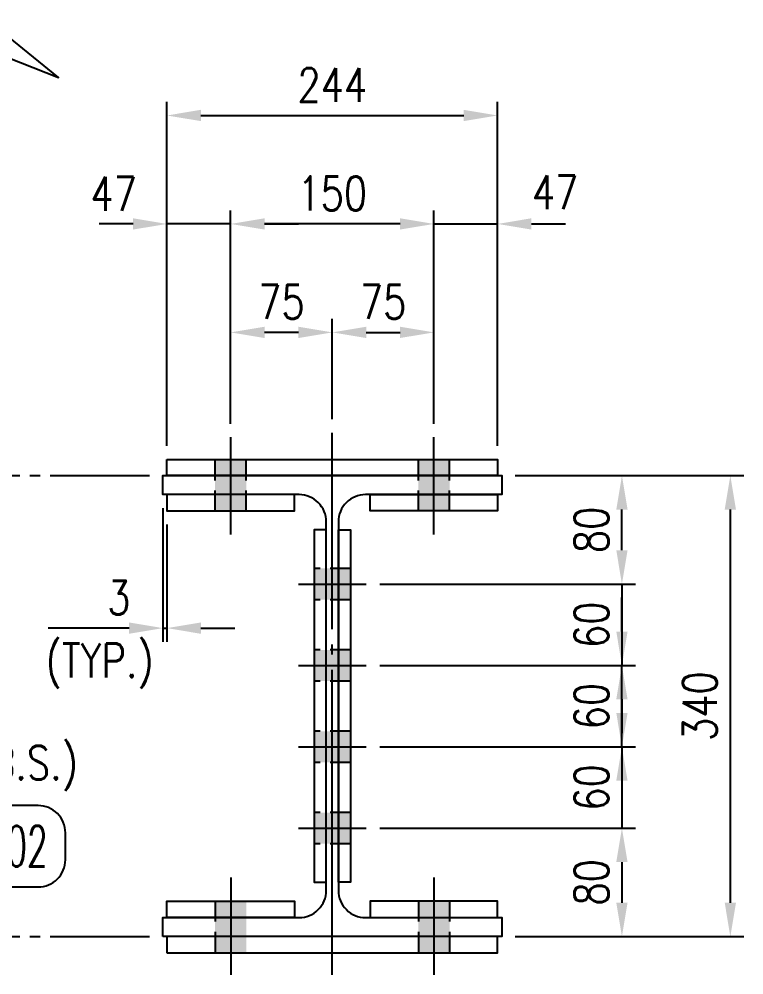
# Model space of a CAD drawing. Header units: millimetres. Extents: x 0 to 232280, y -26939 to 23794.
# Drawn here: x 80253 to 82392, y -9864 to -7044 of the extents above; entities that cross this region are included whole.
import ezdxf
from ezdxf.enums import TextEntityAlignment as Align

# ---------------------------------------------------------------- set-up
doc = ezdxf.new("R2010")
doc.units = ezdxf.units.MM
doc.header["$LTSCALE"] = 30
for name, pattern in [('JNK-CENTER', [34, 30, -1.5, 1, -1.5]), ('JNK-HIDDEN', [3, 2, -1]), ('JNK-PHANTOM', [15, 10, -1, 1, -1, 1, -1])]:
    doc.linetypes.add(name, pattern=pattern)
for name, color, linetype in [('CEN-R', 1, 'JNK-CENTER'), ('CON-C', 4, 'Continuous'), ('CON-G', 3, 'Continuous'), ('CON-W', 7, 'Continuous'), ('CON-Y', 2, 'Continuous'), ('Dim-W', 7, 'Continuous'), ('HID-Y', 2, 'JNK-HIDDEN'), ('PHA-M', 6, 'JNK-PHANTOM'), ('STL-OBJT', 7, 'Continuous')]:
    doc.layers.add(name, color=color, linetype=linetype)
doc.styles.add('SIMPLEX', font='simplex.shx', dxfattribs={"width": 0.8})
doc.dimstyles.new('DIM40x4', dxfattribs={"dimscale": 40, "dimtxt": 2.5, "dimasz": 2.5, "dimexe": 1, "dimexo": 1, "dimgap": 1, "dimtad": 1, "dimdec": 1, "dimlfac": 0.25, "dimdsep": 46, "dimtxsty": 'SIMPLEX', "dimcen": 2.5, "dimclrd": 7, "dimclre": 7, "dimclrt": 2, "dimadec": 1, "dimazin": 2, "dimtfac": 1, "dimtdec": 1, "dimtmove": 2, "dimatfit": 3, "dimfxl": 1, "dimtfill": 1, "dimtolj": 1, "dimtzin": 0, "dimarcsym": 1})

# ---------------------------------------------------------------- blocks, each defined once
blk = doc.blocks.new('DUCT-TAG')
at = {"layer": 'CON-G'}
blk.add_lwpolyline([(-9.49, -1), (-9.49, 1, -0.414214), (-7.49, 3), (7.49, 3, -0.414214), (9.49, 1), (9.49, -1, -0.414214), (7.49, -3), (-7.49, -3, -0.414214)], format="xyb", close=True, dxfattribs=at)
at = {"layer": 'CON-G', "style": 'SIMPLEX', "width": 1.246304}
blk.add_attdef('NAME', text='', height=3, dxfattribs=at).set_placement((-8.19, -1.5), (8.19, -1.5), align=Align.FIT)
at = {"layer": 'CON-Y', "style": 'SIMPLEX'}
blk.add_attdef('ELEVATION', text='', height=2, dxfattribs=at).set_placement((0, -6.02), align=Align.CENTER)
blk = doc.blocks.new('*D3018')
at = {"layer": 'DEFPOINTS', "color": 0, "transparency": 16777216}
for p in [(81665.5, -7648.5), (81477.5, -8278.1), (81665.5, -8343.2)]:
    blk.add_point(p, dxfattribs=at)
at = {"layer": 'Dim-W', "color": 7, "lineweight": -2, "transparency": 16777216}
for p, q in [((81477.5, -8238.1), (81477.5, -7608.5)), ((81665.5, -8303.2), (81665.5, -7608.5)), ((81377.5, -7648.5), (81277.5, -7648.5)), ((81477.5, -7648.5), (81665.5, -7648.5)), ((81765.5, -7648.5), (81865.5, -7648.5))]:
    blk.add_line(p, q, dxfattribs=at)
at = {"layer": 'Dim-W', "color": 7, "transparency": 16777216}
for points in [[(81377.5, -7631.8), (81377.5, -7665.1), (81477.5, -7648.5)], [(81765.5, -7631.8), (81765.5, -7665.1), (81665.5, -7648.5)]]:
    blk.add_solid(points, dxfattribs=at)
at = {"layer": 'Dim-W', "color": 2, "transparency": 16777216, "insert": (81835.4, -7555.3), "char_height": 100, "attachment_point": 5, "style": 'SIMPLEX', "bg_fill": 3, "box_fill_scale": 1.1, "bg_fill_color": 256, "bg_fill_true_color": 13158600, "bg_fill_transparency": 0}
blk.add_mtext('\\A1;47', dxfattribs=at)
blk = doc.blocks.new('*D3019')
at = {"layer": 'DEFPOINTS', "color": 0, "transparency": 16777216}
for p in [(80877.5, -7648.5), (80877.5, -8278.1), (81477.5, -8278.1)]:
    blk.add_point(p, dxfattribs=at)
at = {"layer": 'Dim-W', "color": 7, "lineweight": -2, "transparency": 16777216}
for p, q in [((80877.5, -8238.1), (80877.5, -7608.5)), ((81477.5, -8238.1), (81477.5, -7608.5)), ((81377.5, -7648.5), (80977.5, -7648.5))]:
    blk.add_line(p, q, dxfattribs=at)
at = {"layer": 'Dim-W', "color": 7, "transparency": 16777216}
for points in [[(80977.5, -7631.8), (80977.5, -7665.1), (80877.5, -7648.5)], [(81377.5, -7631.8), (81377.5, -7665.1), (81477.5, -7648.5)]]:
    blk.add_solid(points, dxfattribs=at)
at = {"layer": 'Dim-W', "color": 2, "transparency": 16777216, "insert": (81177.5, -7558.5), "char_height": 100, "attachment_point": 5, "style": 'SIMPLEX', "bg_fill": 3, "box_fill_scale": 1.1, "bg_fill_color": 256, "bg_fill_true_color": 13158600, "bg_fill_transparency": 0}
blk.add_mtext('\\A1;150', dxfattribs=at)
blk = doc.blocks.new('*D3020')
at = {"layer": 'DEFPOINTS', "color": 0, "transparency": 16777216}
for p in [(80689.5, -7648.5), (80877.5, -8278.1), (80689.5, -8343.2)]:
    blk.add_point(p, dxfattribs=at)
at = {"layer": 'Dim-W', "color": 7, "lineweight": -2, "transparency": 16777216}
for p, q in [((80689.5, -8303.2), (80689.5, -7608.5)), ((80877.5, -8238.1), (80877.5, -7608.5)), ((80589.5, -7648.5), (80489.5, -7648.5)), ((80877.5, -7648.5), (80689.5, -7648.5)), ((80977.5, -7648.5), (81077.5, -7648.5))]:
    blk.add_line(p, q, dxfattribs=at)
at = {"layer": 'Dim-W', "color": 7, "transparency": 16777216}
blk.add_solid([(80977.5, -7631.8), (80977.5, -7665.1), (80877.5, -7648.5)], dxfattribs=at)
at = {"layer": 'Dim-W', "color": 2, "transparency": 16777216, "insert": (80532.1, -7559.6), "char_height": 100, "attachment_point": 5, "style": 'SIMPLEX', "bg_fill": 3, "box_fill_scale": 1.1, "bg_fill_color": 256, "bg_fill_true_color": 13158600, "bg_fill_transparency": 0}
blk.add_mtext('\\A1;47', dxfattribs=at)
at = {"layer": 'Dim-W', "color": 7, "transparency": 16777216}
blk.add_solid([(80589.5, -7631.8), (80589.5, -7665.1), (80689.5, -7648.5)], dxfattribs=at)
blk = doc.blocks.new('*D3021')
at = {"layer": 'DEFPOINTS', "color": 0, "transparency": 16777216}
for p in [(81477.5, -7968.5), (81177.5, -8264.4), (81477.5, -8278.1)]:
    blk.add_point(p, dxfattribs=at)
at = {"layer": 'Dim-W', "color": 7, "lineweight": -2, "transparency": 16777216}
for p, q in [((81177.5, -8224.4), (81177.5, -7928.5)), ((81477.5, -8238.1), (81477.5, -7928.5)), ((81277.5, -7968.5), (81377.5, -7968.5))]:
    blk.add_line(p, q, dxfattribs=at)
at = {"layer": 'Dim-W', "color": 7, "transparency": 16777216}
for points in [[(81277.5, -7951.8), (81277.5, -7985.1), (81177.5, -7968.5)], [(81377.5, -7951.8), (81377.5, -7985.1), (81477.5, -7968.5)]]:
    blk.add_solid(points, dxfattribs=at)
at = {"layer": 'Dim-W', "color": 2, "transparency": 16777216, "insert": (81327.5, -7878.5), "char_height": 100, "attachment_point": 5, "style": 'SIMPLEX', "bg_fill": 3, "box_fill_scale": 1.1, "bg_fill_color": 256, "bg_fill_true_color": 13158600, "bg_fill_transparency": 0}
blk.add_mtext('\\A1;75', dxfattribs=at)
blk = doc.blocks.new('*D3022')
at = {"layer": 'DEFPOINTS', "color": 0, "transparency": 16777216}
for p in [(80877.5, -7968.5), (80877.5, -8278.1), (81177.5, -8264.4)]:
    blk.add_point(p, dxfattribs=at)
at = {"layer": 'Dim-W', "color": 7, "lineweight": -2, "transparency": 16777216}
for p, q in [((80877.5, -8238.1), (80877.5, -7928.5)), ((81177.5, -8224.4), (81177.5, -7928.5)), ((81077.5, -7968.5), (80977.5, -7968.5))]:
    blk.add_line(p, q, dxfattribs=at)
at = {"layer": 'Dim-W', "color": 7, "transparency": 16777216}
for points in [[(80977.5, -7951.8), (80977.5, -7985.1), (80877.5, -7968.5)], [(81077.5, -7951.8), (81077.5, -7985.1), (81177.5, -7968.5)]]:
    blk.add_solid(points, dxfattribs=at)
at = {"layer": 'Dim-W', "color": 2, "transparency": 16777216, "insert": (81027.5, -7878.5), "char_height": 100, "attachment_point": 5, "style": 'SIMPLEX', "bg_fill": 3, "box_fill_scale": 1.1, "bg_fill_color": 256, "bg_fill_true_color": 13158600, "bg_fill_transparency": 0}
blk.add_mtext('\\A1;75', dxfattribs=at)
blk = doc.blocks.new('*D3023')
at = {"layer": 'DEFPOINTS', "color": 0, "transparency": 16777216}
for p in [(81665.5, -7328.5), (80689.5, -8343.2), (81665.5, -8343.2)]:
    blk.add_point(p, dxfattribs=at)
at = {"layer": 'Dim-W', "color": 7, "lineweight": -2, "transparency": 16777216}
for p, q in [((80689.5, -8303.2), (80689.5, -7288.5)), ((81665.5, -8303.2), (81665.5, -7288.5)), ((80789.5, -7328.5), (81565.5, -7328.5))]:
    blk.add_line(p, q, dxfattribs=at)
at = {"layer": 'Dim-W', "color": 7, "transparency": 16777216}
for points in [[(80789.5, -7311.8), (80789.5, -7345.1), (80689.5, -7328.5)], [(81565.5, -7311.8), (81565.5, -7345.1), (81665.5, -7328.5)]]:
    blk.add_solid(points, dxfattribs=at)
at = {"layer": 'Dim-W', "color": 2, "transparency": 16777216, "insert": (81177.5, -7238.5), "char_height": 100, "attachment_point": 5, "style": 'SIMPLEX', "bg_fill": 3, "box_fill_scale": 1.1, "bg_fill_color": 256, "bg_fill_true_color": 13158600, "bg_fill_transparency": 0}
blk.add_mtext('\\A1;244', dxfattribs=at)
blk = doc.blocks.new('*D3024')
at = {"layer": 'DEFPOINTS', "color": 0, "transparency": 16777216}
for p in [(81677.5, -8391.2), (82032.4, -8391.2), (81277.7, -8711.2)]:
    blk.add_point(p, dxfattribs=at)
at = {"layer": 'Dim-W', "color": 7, "lineweight": -2, "transparency": 16777216}
for p, q in [((81717.5, -8391.2), (82072.4, -8391.2)), ((82032.4, -8611.2), (82032.4, -8491.2)), ((81317.7, -8711.2), (82072.4, -8711.2))]:
    blk.add_line(p, q, dxfattribs=at)
at = {"layer": 'Dim-W', "color": 7, "transparency": 16777216}
for points in [[(82015.8, -8491.2), (82049.1, -8491.2), (82032.4, -8391.2)], [(82015.8, -8611.2), (82049.1, -8611.2), (82032.4, -8711.2)]]:
    blk.add_solid(points, dxfattribs=at)
at = {"layer": 'Dim-W', "color": 2, "transparency": 16777216, "insert": (81942.4, -8551.2), "char_height": 100, "attachment_point": 5, "rotation": 90, "style": 'SIMPLEX', "bg_fill": 3, "box_fill_scale": 1.1, "bg_fill_color": 256, "bg_fill_true_color": 13158600, "bg_fill_transparency": 0}
blk.add_mtext('\\A1;80', dxfattribs=at)
blk = doc.blocks.new('*D3025')
at = {"layer": 'DEFPOINTS', "color": 0, "transparency": 16777216}
for p in [(81277.7, -8711.2), (81277.7, -8951.2), (82032.4, -8951.2)]:
    blk.add_point(p, dxfattribs=at)
at = {"layer": 'Dim-W', "color": 7, "lineweight": -2, "transparency": 16777216}
for p, q in [((82032.4, -8611.2), (82032.4, -8511.2)), ((81317.7, -8711.2), (82072.4, -8711.2)), ((82032.4, -8711.2), (82032.4, -8951.2)), ((81317.7, -8951.2), (82072.4, -8951.2)), ((82032.4, -9051.2), (82032.4, -9151.2))]:
    blk.add_line(p, q, dxfattribs=at)
at = {"layer": 'Dim-W', "color": 7, "transparency": 16777216}
for points in [[(82015.8, -8611.2), (82049.1, -8611.2), (82032.4, -8711.2)], [(82015.8, -9051.2), (82049.1, -9051.2), (82032.4, -8951.2)]]:
    blk.add_solid(points, dxfattribs=at)
at = {"layer": 'Dim-W', "color": 2, "transparency": 16777216, "insert": (81942.4, -8831.2), "char_height": 100, "attachment_point": 5, "rotation": 90, "style": 'SIMPLEX', "bg_fill": 3, "box_fill_scale": 1.1, "bg_fill_color": 256, "bg_fill_true_color": 13158600, "bg_fill_transparency": 0}
blk.add_mtext('\\A1;60', dxfattribs=at)
blk = doc.blocks.new('*D3026')
at = {"layer": 'DEFPOINTS', "color": 0, "transparency": 16777216}
for p in [(81277.7, -9431.2), (81677.5, -9751.2), (82032.4, -9751.2)]:
    blk.add_point(p, dxfattribs=at)
at = {"layer": 'Dim-W', "color": 7, "lineweight": -2, "transparency": 16777216}
for p, q in [((81317.7, -9431.2), (82072.4, -9431.2)), ((82032.4, -9531.2), (82032.4, -9651.2)), ((81717.5, -9751.2), (82072.4, -9751.2))]:
    blk.add_line(p, q, dxfattribs=at)
at = {"layer": 'Dim-W', "color": 7, "transparency": 16777216}
for points in [[(82015.8, -9531.2), (82049.1, -9531.2), (82032.4, -9431.2)], [(82015.8, -9651.2), (82049.1, -9651.2), (82032.4, -9751.2)]]:
    blk.add_solid(points, dxfattribs=at)
at = {"layer": 'Dim-W', "color": 2, "transparency": 16777216, "insert": (81942.4, -9591.2), "char_height": 100, "attachment_point": 5, "rotation": 90, "style": 'SIMPLEX', "bg_fill": 3, "box_fill_scale": 1.1, "bg_fill_color": 256, "bg_fill_true_color": 13158600, "bg_fill_transparency": 0}
blk.add_mtext('\\A1;80', dxfattribs=at)
blk = doc.blocks.new('*D3027')
at = {"layer": 'DEFPOINTS', "color": 0, "transparency": 16777216}
for p in [(81277.7, -8951.2), (82032.4, -8951.2), (81277.7, -9191.2)]:
    blk.add_point(p, dxfattribs=at)
at = {"layer": 'Dim-W', "color": 7, "lineweight": -2, "transparency": 16777216}
for p, q in [((82032.4, -8851.2), (82032.4, -8751.2)), ((81317.7, -8951.2), (82072.4, -8951.2)), ((82032.4, -9191.2), (82032.4, -8951.2)), ((81317.7, -9191.2), (82072.4, -9191.2)), ((82032.4, -9291.2), (82032.4, -9391.2))]:
    blk.add_line(p, q, dxfattribs=at)
at = {"layer": 'Dim-W', "color": 7, "transparency": 16777216}
for points in [[(82015.8, -8851.2), (82049.1, -8851.2), (82032.4, -8951.2)], [(82015.8, -9291.2), (82049.1, -9291.2), (82032.4, -9191.2)]]:
    blk.add_solid(points, dxfattribs=at)
at = {"layer": 'Dim-W', "color": 2, "transparency": 16777216, "insert": (81942.4, -9071.2), "char_height": 100, "attachment_point": 5, "rotation": 90, "style": 'SIMPLEX', "bg_fill": 3, "box_fill_scale": 1.1, "bg_fill_color": 256, "bg_fill_true_color": 13158600, "bg_fill_transparency": 0}
blk.add_mtext('\\A1;60', dxfattribs=at)
blk = doc.blocks.new('*D3028')
at = {"layer": 'DEFPOINTS', "color": 0, "transparency": 16777216}
for p in [(81277.7, -9191.2), (81277.7, -9431.2), (82032.4, -9431.2)]:
    blk.add_point(p, dxfattribs=at)
at = {"layer": 'Dim-W', "color": 7, "lineweight": -2, "transparency": 16777216}
for p, q in [((82032.4, -9091.2), (82032.4, -8991.2)), ((81317.7, -9191.2), (82072.4, -9191.2)), ((82032.4, -9191.2), (82032.4, -9431.2)), ((81317.7, -9431.2), (82072.4, -9431.2)), ((82032.4, -9531.2), (82032.4, -9631.2))]:
    blk.add_line(p, q, dxfattribs=at)
at = {"layer": 'Dim-W', "color": 7, "transparency": 16777216}
for points in [[(82015.8, -9091.2), (82049.1, -9091.2), (82032.4, -9191.2)], [(82015.8, -9531.2), (82049.1, -9531.2), (82032.4, -9431.2)]]:
    blk.add_solid(points, dxfattribs=at)
at = {"layer": 'Dim-W', "color": 2, "transparency": 16777216, "insert": (81942.4, -9311.2), "char_height": 100, "attachment_point": 5, "rotation": 90, "style": 'SIMPLEX', "bg_fill": 3, "box_fill_scale": 1.1, "bg_fill_color": 256, "bg_fill_true_color": 13158600, "bg_fill_transparency": 0}
blk.add_mtext('\\A1;60', dxfattribs=at)
blk = doc.blocks.new('*D3029')
at = {"layer": 'DEFPOINTS', "color": 0, "transparency": 16777216}
for p in [(81677.5, -8391.2), (81677.5, -9751.2), (82352.4, -9751.2)]:
    blk.add_point(p, dxfattribs=at)
at = {"layer": 'Dim-W', "color": 7, "lineweight": -2, "transparency": 16777216}
for p, q in [((81717.5, -8391.2), (82392.4, -8391.2)), ((82352.4, -8491.2), (82352.4, -9651.2)), ((81717.5, -9751.2), (82392.4, -9751.2))]:
    blk.add_line(p, q, dxfattribs=at)
at = {"layer": 'Dim-W', "color": 7, "transparency": 16777216}
for points in [[(82335.8, -8491.2), (82369.1, -8491.2), (82352.4, -8391.2)], [(82335.8, -9651.2), (82369.1, -9651.2), (82352.4, -9751.2)]]:
    blk.add_solid(points, dxfattribs=at)
at = {"layer": 'Dim-W', "color": 2, "transparency": 16777216, "insert": (82262.4, -9071.2), "char_height": 100, "attachment_point": 5, "rotation": 90, "style": 'SIMPLEX', "bg_fill": 3, "box_fill_scale": 1.1, "bg_fill_color": 256, "bg_fill_true_color": 13158600, "bg_fill_transparency": 0}
blk.add_mtext('\\A1;340', dxfattribs=at)
blk = doc.blocks.new('*D3030')
at = {"layer": 'DEFPOINTS', "color": 0, "transparency": 16777216}
for p in [(80677.5, -8447.2), (80689.5, -8495.2), (80689.5, -8841.1)]:
    blk.add_point(p, dxfattribs=at)
at = {"layer": 'Dim-W', "color": 7, "lineweight": -2, "transparency": 16777216}
for p, q in [((80677.5, -8487.2), (80677.5, -8881.1)), ((80689.5, -8535.2), (80689.5, -8881.1)), ((80577.5, -8841.1), (80477.5, -8841.1)), ((80677.5, -8841.1), (80689.5, -8841.1)), ((80789.5, -8841.1), (80889.5, -8841.1))]:
    blk.add_line(p, q, dxfattribs=at)
at = {"layer": 'Dim-W', "color": 7, "transparency": 16777216}
blk.add_solid([(80789.5, -8824.4), (80789.5, -8857.8), (80689.5, -8841.1)], dxfattribs=at)
at = {"layer": 'Dim-W', "color": 2, "transparency": 16777216, "insert": (80547.3, -8751.1), "char_height": 100, "attachment_point": 5, "style": 'SIMPLEX', "bg_fill": 3, "box_fill_scale": 1.1, "bg_fill_color": 256, "bg_fill_true_color": 13158600, "bg_fill_transparency": 0}
blk.add_mtext('\\A1;3', dxfattribs=at)
at = {"layer": 'Dim-W', "color": 7, "transparency": 16777216}
blk.add_solid([(80577.5, -8824.4), (80577.5, -8857.8), (80677.5, -8841.1)], dxfattribs=at)

msp = doc.modelspace()

# ---------------------------------------------------------------- hatches: boundary and pattern name
at = {"layer": 'CON-W'}
h = msp.add_hatch(color=256, dxfattribs=at)
h.paths.add_polyline_path([(80877.51, -8391.16), (80877.51, -8343.16), (80831.51, -8343.16), (80831.51, -8391.16)])
h.paths.add_polyline_path([(80923.51, -8391.16), (80923.51, -8343.16), (80877.51, -8343.16), (80877.51, -8391.16)])
h.paths.add_polyline_path([(80923.51, -8391.16), (80877.51, -8391.16), (80877.51, -8447.16), (80923.51, -8447.16)])
h.paths.add_polyline_path([(80877.51, -8391.16), (80831.51, -8391.16), (80831.51, -8447.16), (80877.51, -8447.16)])
h.paths.add_polyline_path([(80877.51, -8447.16), (80831.51, -8447.16), (80831.51, -8495.16), (80877.51, -8495.16)])
h.paths.add_polyline_path([(80923.51, -8447.16), (80877.51, -8447.16), (80877.51, -8495.16), (80923.51, -8495.16)])
h = msp.add_hatch(color=256, dxfattribs=at)
h.paths.add_polyline_path([(81477.51, -8343.16), (81523.51, -8343.16), (81523.51, -8391.16), (81477.51, -8391.16)])
h.paths.add_polyline_path([(81431.51, -8343.16), (81477.51, -8343.16), (81477.51, -8391.16), (81431.51, -8391.16)])
h.paths.add_polyline_path([(81431.51, -8391.16), (81477.51, -8391.16), (81477.51, -8447.16), (81431.51, -8447.16)])
h.paths.add_polyline_path([(81477.51, -8391.16), (81523.51, -8391.16), (81523.51, -8447.16), (81477.51, -8447.16)])
h.paths.add_polyline_path([(81477.51, -8447.16), (81523.51, -8447.16), (81523.51, -8495.16), (81477.51, -8495.16)])
h.paths.add_polyline_path([(81431.51, -8447.16), (81477.51, -8447.16), (81477.51, -8495.16), (81431.51, -8495.16)])
h = msp.add_hatch(color=256, dxfattribs=at)
h.paths.add_polyline_path([(81159.51, -8665.16), (81123.51, -8665.16), (81123.51, -8711.16), (81159.51, -8711.16)])
h.paths.add_polyline_path([(81177.51, -8665.16), (81159.51, -8665.16), (81159.51, -8711.16), (81177.51, -8711.16)])
h.paths.add_polyline_path([(81177.51, -8711.16), (81195.51, -8711.16), (81195.51, -8665.16), (81177.51, -8665.16)])
h.paths.add_polyline_path([(81195.51, -8711.16), (81231.51, -8711.16), (81231.51, -8665.16), (81195.51, -8665.16)])
h.paths.add_polyline_path([(81195.51, -8757.16), (81231.51, -8757.16), (81231.51, -8711.16), (81195.51, -8711.16)])
h.paths.add_polyline_path([(81177.51, -8757.16), (81195.51, -8757.16), (81195.51, -8711.16), (81177.51, -8711.16)])
h.paths.add_polyline_path([(81177.51, -8711.16), (81159.51, -8711.16), (81159.51, -8757.16), (81177.51, -8757.16)])
h.paths.add_polyline_path([(81159.51, -8711.16), (81123.51, -8711.16), (81123.51, -8757.16), (81159.51, -8757.16)])
h = msp.add_hatch(color=256, dxfattribs=at)
h.paths.add_polyline_path([(81159.51, -8905.16), (81123.51, -8905.16), (81123.51, -8951.16), (81159.51, -8951.16)])
h.paths.add_polyline_path([(81177.51, -8905.16), (81159.51, -8905.16), (81159.51, -8951.16), (81177.51, -8951.16)])
h.paths.add_polyline_path([(81195.51, -8905.16), (81177.51, -8905.16), (81177.51, -8951.16), (81195.51, -8951.16)])
h.paths.add_polyline_path([(81231.51, -8905.16), (81195.51, -8905.16), (81195.51, -8951.16), (81231.51, -8951.16)])
h.paths.add_polyline_path([(81231.51, -8951.16), (81195.51, -8951.16), (81195.51, -8997.16), (81231.51, -8997.16)])
h.paths.add_polyline_path([(81195.51, -8951.16), (81177.51, -8951.16), (81177.51, -8997.16), (81195.51, -8997.16)])
h.paths.add_polyline_path([(81177.51, -8951.16), (81159.51, -8951.16), (81159.51, -8997.16), (81177.51, -8997.16)])
h.paths.add_polyline_path([(81159.51, -8951.16), (81123.51, -8951.16), (81123.51, -8997.16), (81159.51, -8997.16)])
h = msp.add_hatch(color=256, dxfattribs=at)
h.paths.add_polyline_path([(81159.51, -9145.16), (81123.51, -9145.16), (81123.51, -9191.16), (81159.51, -9191.16)])
h.paths.add_polyline_path([(81177.51, -9145.16), (81159.51, -9145.16), (81159.51, -9191.16), (81177.51, -9191.16)])
h.paths.add_polyline_path([(81195.51, -9145.16), (81177.51, -9145.16), (81177.51, -9191.16), (81195.51, -9191.16)])
h.paths.add_polyline_path([(81231.51, -9145.16), (81195.51, -9145.16), (81195.51, -9191.16), (81231.51, -9191.16)])
h.paths.add_polyline_path([(81231.51, -9191.16), (81195.51, -9191.16), (81195.51, -9237.16), (81231.51, -9237.16)])
h.paths.add_polyline_path([(81195.51, -9191.16), (81177.51, -9191.16), (81177.51, -9237.16), (81195.51, -9237.16)])
h.paths.add_polyline_path([(81177.51, -9191.16), (81159.51, -9191.16), (81159.51, -9237.16), (81177.51, -9237.16)])
h.paths.add_polyline_path([(81159.51, -9191.16), (81123.51, -9191.16), (81123.51, -9237.16), (81159.51, -9237.16)])
h = msp.add_hatch(color=256, dxfattribs=at)
h.paths.add_polyline_path([(81159.51, -9385.16), (81123.51, -9385.16), (81123.51, -9431.16), (81159.51, -9431.16)])
h.paths.add_polyline_path([(81177.51, -9385.16), (81159.51, -9385.16), (81159.51, -9431.16), (81177.51, -9431.16)])
h.paths.add_polyline_path([(81195.51, -9385.16), (81177.51, -9385.16), (81177.51, -9431.16), (81195.51, -9431.16)])
h.paths.add_polyline_path([(81231.51, -9385.16), (81195.51, -9385.16), (81195.51, -9431.16), (81231.51, -9431.16)])
h.paths.add_polyline_path([(81231.51, -9431.16), (81195.51, -9431.16), (81195.51, -9477.16), (81231.51, -9477.16)])
h.paths.add_polyline_path([(81195.51, -9431.16), (81177.51, -9431.16), (81177.51, -9477.16), (81195.51, -9477.16)])
h.paths.add_polyline_path([(81177.51, -9431.16), (81159.51, -9431.16), (81159.51, -9477.16), (81177.51, -9477.16)])
h.paths.add_polyline_path([(81159.51, -9431.16), (81123.51, -9431.16), (81123.51, -9477.16), (81159.51, -9477.16)])
h = msp.add_hatch(color=256, dxfattribs=at)
h.paths.add_polyline_path([(80831.51, -9751.16), (80831.51, -9799.16), (80877.51, -9799.16), (80877.51, -9751.16)])
h.paths.add_polyline_path([(80877.51, -9751.16), (80877.51, -9799.16), (80923.51, -9799.16), (80923.51, -9751.16)])
h.paths.add_polyline_path([(80923.51, -9695.16), (80877.51, -9695.16), (80877.51, -9751.16), (80923.51, -9751.16)])
h.paths.add_polyline_path([(80877.51, -9695.16), (80831.51, -9695.16), (80831.51, -9751.16), (80877.51, -9751.16)])
h.paths.add_polyline_path([(80877.51, -9647.16), (80831.51, -9647.16), (80831.51, -9695.16), (80877.51, -9695.16)])
h.paths.add_polyline_path([(80923.51, -9647.16), (80877.51, -9647.16), (80877.51, -9695.16), (80923.51, -9695.16)])
h = msp.add_hatch(color=256, dxfattribs=at)
h.paths.add_polyline_path([(81477.51, -9799.16), (81523.51, -9799.16), (81523.51, -9751.16), (81477.51, -9751.16)])
h.paths.add_polyline_path([(81431.51, -9799.16), (81477.51, -9799.16), (81477.51, -9751.16), (81431.51, -9751.16)])
h.paths.add_polyline_path([(81431.51, -9751.16), (81477.51, -9751.16), (81477.51, -9695.16), (81431.51, -9695.16)])
h.paths.add_polyline_path([(81477.51, -9751.16), (81523.51, -9751.16), (81523.51, -9695.16), (81477.51, -9695.16)])
h.paths.add_polyline_path([(81477.51, -9695.16), (81523.51, -9695.16), (81523.51, -9647.16), (81477.51, -9647.16)])
h.paths.add_polyline_path([(81431.51, -9695.16), (81477.51, -9695.16), (81477.51, -9647.16), (81431.51, -9647.16)])

# ---------------------------------------------------------------- linework, layer by layer
at = {"layer": 'CEN-R'}
for p, q in [((80877.51, -8565), (80877.51, -8278.09)), ((81177.51, -9863.99), (81177.51, -8264.41)), ((81477.51, -8565), (81477.51, -8278.09)), ((81077.31, -8711.16), (81277.71, -8711.16)), ((81077.31, -8951.16), (81277.71, -8951.16)), ((81077.31, -9191.16), (81277.71, -9191.16)), ((81077.31, -9431.16), (81277.71, -9431.16)), ((80877.51, -9577.33), (80877.51, -9864.24)), ((81477.51, -9577.33), (81477.51, -9864.24))]:
    msp.add_line(p, q, dxfattribs=at)
at = {"layer": 'CON-C'}
msp.add_lwpolyline([(79450.04, -7112.46), (79652.85, -6932.95), (79652.85, -6932.95), (80369.22, -7216.8), (80221.55, -7096.3), (80077.82, -7151.06)], dxfattribs=at)
at = {"layer": 'CON-G'}
for points in [[(80689.51, -8343.16), (81665.51, -8343.16), (81665.51, -8391.16), (80689.51, -8391.16)], [(81065.51, -8447.16), (80689.51, -8447.16), (80689.51, -8495.16), (81065.51, -8495.16), (81065.51, -8447.16)], [(81289.51, -8447.16), (81665.51, -8447.16), (81665.51, -8495.16), (81289.51, -8495.16), (81289.51, -8447.16)], [(81159.51, -8551.16), (81123.51, -8551.16), (81123.51, -9591.16), (81159.51, -9591.16)], [(81195.51, -8551.16), (81231.51, -8551.16), (81231.51, -9591.16), (81195.51, -9591.16)], [(81065.51, -9695.16), (80689.51, -9695.16), (80689.51, -9647.16), (81065.51, -9647.16), (81065.51, -9695.16)], [(81289.51, -9695.16), (81665.51, -9695.16), (81665.51, -9647.16), (81289.51, -9647.16), (81289.51, -9695.16)], [(80689.51, -9799.16), (81665.51, -9799.16), (81665.51, -9751.16), (80689.51, -9751.16)]]:
    msp.add_lwpolyline(points, close=True, dxfattribs=at)
msp.add_lwpolyline([(80677.51, -9751.16), (80677.51, -9695.16), (81079.51, -9695.16, 0.4142136), (81159.51, -9615.16), (81159.51, -8527.16, 0.4142136), (81079.51, -8447.16), (80677.51, -8447.16), (80677.51, -8391.16), (81677.51, -8391.16), (81677.51, -8447.16), (81275.51, -8447.16, 0.4142136), (81195.51, -8527.16), (81195.51, -9615.16, 0.4142136), (81275.51, -9695.16), (81677.51, -9695.16), (81677.51, -9751.16)], format="xyb", close=True, dxfattribs=at)
at = {"layer": 'CON-W'}
for p, q in [((81195.51, -8551.16), (81195.51, -9591.16)), ((81231.51, -8551.16), (81231.51, -9591.16))]:
    msp.add_line(p, q, dxfattribs=at)
at = {"layer": 'HID-Y'}
for p, q in [((80831.51, -8495.16), (80831.51, -8343.16)), ((80923.51, -8495.16), (80923.51, -8343.16)), ((81431.51, -8495.16), (81431.51, -8343.16)), ((81523.51, -8495.16), (81523.51, -8343.16)), ((81231.51, -8665.16), (81123.51, -8665.16)), ((81123.51, -8665.16), (81123.51, -8757.16)), ((81231.51, -8757.16), (81123.51, -8757.16)), ((81231.51, -8905.16), (81123.51, -8905.16)), ((81231.51, -8997.16), (81123.51, -8997.16)), ((81231.51, -9145.16), (81123.51, -9145.16)), ((81231.51, -9237.16), (81123.51, -9237.16)), ((81231.51, -9385.16), (81123.51, -9385.16)), ((81231.51, -9477.16), (81123.51, -9477.16)), ((80831.51, -9647.16), (80831.51, -9799.16)), ((81431.51, -9647.16), (81431.51, -9799.16)), ((81523.51, -9647.16), (81523.51, -9799.16))]:
    msp.add_line(p, q, dxfattribs=at)
at = {"layer": 'PHA-M'}
for p, q in [((79445.17, -8391.16), (80637.51, -8391.16)), ((79445.17, -9751.16), (80637.51, -9751.16))]:
    msp.add_line(p, q, dxfattribs=at)

# ---------------------------------------------------------------- block references
at = {"layer": 'STL-OBJT'}
ref = msp.add_blockref('DUCT-TAG', (80009.89, -9484.74), dxfattribs=dict(at, xscale=-40, yscale=40, zscale=40))
ref.add_attrib('NAME', '1091-GP-02', dxfattribs={"layer": 'CON-G', "height": 120, "style": 'SIMPLEX', "width": 0.5733}).set_placement((79682.29, -9544.74), (80337.49, -9544.74), align=Align.FIT)

# ---------------------------------------------------------------- texts
at = {"layer": 'CON-Y', "style": 'SIMPLEX', "width": 0.8}
msp.add_text('PL-12t (B.S.)', height=100, dxfattribs=at).set_placement((79669.16, -9288.21))

# ---------------------------------------------------------------- next in the draw order: dimensions: what is measured, and where the dimension line sits
at = {"layer": 'Dim-W'}
for base, p1, p2, picture, middle in [((81665.51, -7648.47), (81477.51, -8278.09), (81665.51, -8343.16), '*D3018', (81835.42, -7555.27)), ((80689.51, -8841.11), (80677.51, -8447.16), (80689.51, -8495.16), '*D3030', (80547.25, -8751.11))]:
    dim = msp.add_linear_dim(base=base, p1=p1, p2=p2, dimstyle='DIM40x4', dxfattribs=at)
    dim.commit()
    dim.dimension.update_dxf_attribs({"geometry": picture, "text_midpoint": middle, "dimtype": 160})
for base, p1, p2, angle, picture, middle in [((82032.45, -8391.16), (81277.71, -8711.16), (81677.51, -8391.16), 90, '*D3024', (81942.45, -8551.16)), ((82032.45, -9751.16), (81277.71, -9431.16), (81677.51, -9751.16), 270, '*D3026', (81942.45, -9591.16))]:
    dim = msp.add_linear_dim(base=base, p1=p1, p2=p2, angle=angle, dimstyle='DIM40x4', dxfattribs=at)
    dim.commit()
    dim.dimension.update_dxf_attribs({"geometry": picture, "text_midpoint": middle})

# ---------------------------------------------------------------- next in the draw order: linework, layer by layer
msp.add_line((80477.51, -8841.11), (80338.94, -8841.11), dxfattribs=at)

# ---------------------------------------------------------------- next in the draw order: texts
at = {"layer": 'CON-Y', "style": 'SIMPLEX', "width": 0.8}
msp.add_text('(TYP.)', height=100, dxfattribs=at).set_placement((80331.57, -8986.34))

# ---------------------------------------------------------------- next in the draw order: dimensions: what is measured, and where the dimension line sits
at = {"layer": 'Dim-W'}
for base, p1, p2, angle, picture, middle in [((80877.51, -7648.47), (81477.51, -8278.09), (80877.51, -8278.09), 180, '*D3019', (81177.51, -7558.47)), ((82032.45, -8951.16), (81277.71, -8711.16), (81277.71, -8951.16), 270, '*D3025', (81942.45, -8831.16))]:
    dim = msp.add_linear_dim(base=base, p1=p1, p2=p2, angle=angle, dimstyle='DIM40x4', dxfattribs=at)
    dim.commit()
    dim.dimension.update_dxf_attribs({"geometry": picture, "text_midpoint": middle})

# ---------------------------------------------------------------- next in the draw order: dimensions: what is measured, and where the dimension line sits
dim = msp.add_linear_dim(base=(80689.51, -7648.47), p1=(80877.51, -8278.09), p2=(80689.51, -8343.16), angle=180, dimstyle='DIM40x4', dxfattribs=at)
dim.commit()
dim.dimension.update_dxf_attribs({"geometry": '*D3020', "text_midpoint": (80532.15, -7559.55), "dimtype": 160})
dim = msp.add_linear_dim(base=(81477.51, -7968.47), p1=(81177.51, -8264.41), p2=(81477.51, -8278.09), dimstyle='DIM40x4', dxfattribs=at)
dim.commit()
dim.dimension.update_dxf_attribs({"geometry": '*D3021', "text_midpoint": (81327.51, -7878.47)})
dim = msp.add_linear_dim(base=(82032.45, -8951.16), p1=(81277.71, -9191.16), p2=(81277.71, -8951.16), angle=90, dimstyle='DIM40x4', dxfattribs=at)
dim.commit()
dim.dimension.update_dxf_attribs({"geometry": '*D3027', "text_midpoint": (81942.45, -9071.16)})

# ---------------------------------------------------------------- next in the draw order: dimensions: what is measured, and where the dimension line sits
for base, p1, p2, angle, picture, middle in [((80877.51, -7968.47), (81177.51, -8264.41), (80877.51, -8278.09), 180, '*D3022', (81027.51, -7878.47)), ((82032.45, -9431.16), (81277.71, -9191.16), (81277.71, -9431.16), 270, '*D3028', (81942.45, -9311.16))]:
    dim = msp.add_linear_dim(base=base, p1=p1, p2=p2, angle=angle, dimstyle='DIM40x4', dxfattribs=at)
    dim.commit()
    dim.dimension.update_dxf_attribs({"geometry": picture, "text_midpoint": middle})

# ---------------------------------------------------------------- next in the draw order: dimensions: what is measured, and where the dimension line sits
dim = msp.add_linear_dim(base=(81665.51, -7328.47), p1=(80689.51, -8343.16), p2=(81665.51, -8343.16), dimstyle='DIM40x4', dxfattribs=at)
dim.commit()
dim.dimension.update_dxf_attribs({"geometry": '*D3023', "text_midpoint": (81177.51, -7238.47)})
dim = msp.add_linear_dim(base=(82352.45, -9751.16), p1=(81677.51, -8391.16), p2=(81677.51, -9751.16), angle=270, dimstyle='DIM40x4', dxfattribs=at)
dim.commit()
dim.dimension.update_dxf_attribs({"geometry": '*D3029', "text_midpoint": (82262.45, -9071.16)})

doc.saveas('drawing.dxf')
